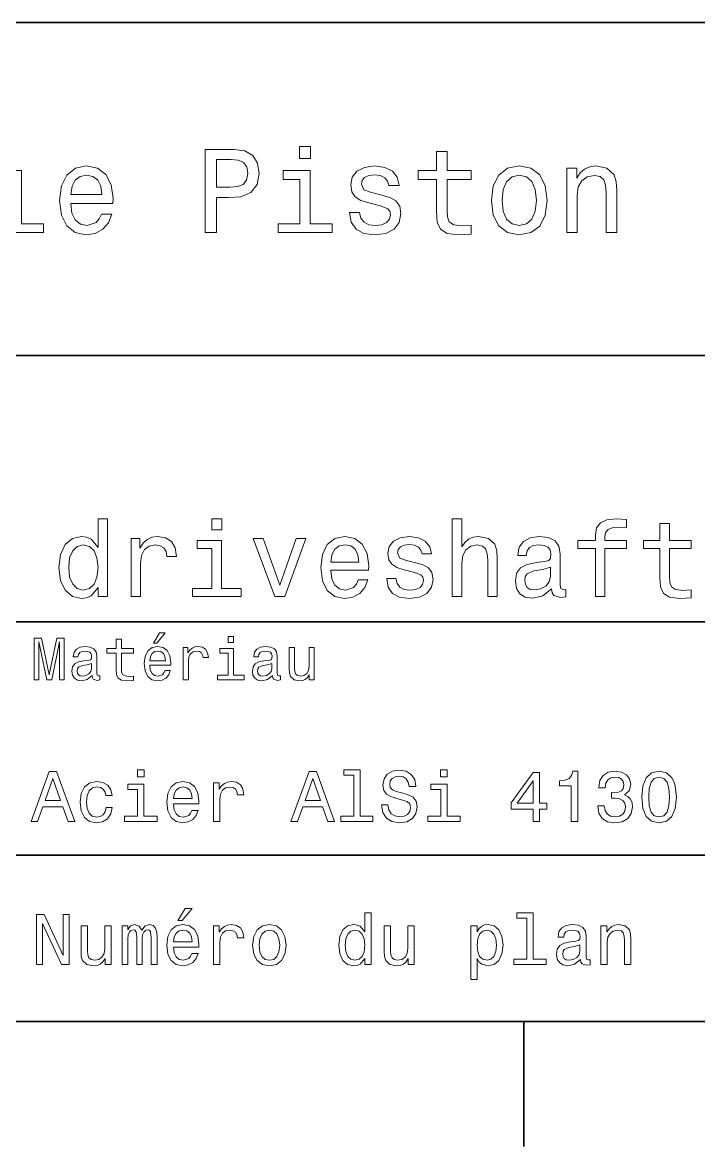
# Model space of a CAD drawing. Extents: x -858 to 594, y 0 to 420.
# Drawn here: x 489.5 to 530.1, y 2.5 to 70 of the extents above; entities that cross this region are included whole.
import ezdxf

# ---------------------------------------------------------------- set-up
doc = ezdxf.new("R2010")
doc.units = 0

msp = doc.modelspace()

# ---------------------------------------------------------------- linework, layer by layer
at = {"color": 7, "lineweight": 35}
for p, q in [((394, 70), (584, 70)), ((459, 50), (584, 50)), ((459, 34), (584, 34)), ((459, 20), (584, 20)), ((10, 10), (584, 10)), ((394, 10), (584, 10))]:
    msp.add_line(p, q, dxfattribs=at)
at = {"color": 7, "lineweight": 35, "ltscale": 0.1875}
msp.add_line((519.599976, 10), (519.599976, 2.5), dxfattribs=at)
at = {"color": 7, "lineweight": 13}
for points in [[(500.462524, 57.381123), (501.125366, 57.381123), (501.125366, 59.492073), (501.860229, 59.492073), (502.602295, 59.528095), (503.193085, 59.780258), (503.574921, 60.270172), (503.70462, 60.940201), (503.60376, 61.559795), (503.315552, 62.013687), (502.840057, 62.287464), (502.19165, 62.381123), (500.462524, 62.381123)], [(506.788177, 62.554031), (506.118164, 62.554031), (506.118164, 61.833572), (506.788177, 61.833572)], [(514.353027, 60.579971), (514.353027, 58.64193), (514.39624, 58.015129), (514.597961, 57.582851), (515.001465, 57.330688), (515.685852, 57.244236), (516.435181, 57.280258), (516.435181, 57.827808), (515.887634, 57.78458), (515.390503, 57.842216), (515.123901, 58.022331), (515.008667, 58.324928), (514.987061, 58.75), (514.987061, 60.579971), (516.435181, 60.579971), (516.435181, 61.120316), (514.987061, 61.120316), (514.987061, 62.251438), (514.353027, 62.251438), (514.353027, 61.120316), (513.257935, 61.120316), (513.257935, 60.579971)], [(502.011536, 61.76873), (502.443787, 61.725502), (502.760803, 61.588615), (502.94812, 61.336452), (503.01297, 60.940201), (502.940918, 60.522331), (502.746399, 60.270172), (502.414978, 60.140488), (501.96109, 60.104465), (501.125366, 60.104465), (501.125366, 61.76873)], [(489.417877, 57.914265), (489.417877, 61.120316), (487.789612, 61.120316), (487.789612, 60.579971), (488.783875, 60.579971), (488.783875, 57.914265), (487.48703, 57.914265), (487.48703, 57.381123), (490.729095, 57.381123), (490.729095, 57.914265)], [(492.371765, 59.131844), (494.907776, 59.131844), (494.914978, 59.427231), (494.799713, 60.255764), (494.482697, 60.875359), (493.978394, 61.25), (493.30835, 61.386887), (492.65274, 61.242794), (492.148407, 60.839336), (491.824219, 60.183716), (491.708923, 59.319164), (491.816986, 58.432995), (492.141205, 57.78458), (492.638336, 57.381123), (493.286743, 57.244236), (493.848694, 57.337894), (494.309784, 57.582851), (494.648407, 57.971901), (494.842926, 58.490631), (494.216125, 58.490631), (494.086456, 58.20245), (493.899139, 57.986309), (493.365997, 57.8134), (492.955322, 57.892651), (492.645538, 58.14481), (492.443787, 58.555473), (492.371765, 59.110229)], [(492.371765, 59.664986), (492.451019, 60.162102), (492.645538, 60.529537), (492.940918, 60.75288), (493.329956, 60.83213), (493.711823, 60.75288), (494.007202, 60.529537), (494.187317, 60.162102), (494.252167, 59.664986)], [(506.766571, 57.914265), (506.766571, 61.120316), (505.138336, 61.120316), (505.138336, 60.579971), (506.132568, 60.579971), (506.132568, 57.914265), (504.835724, 57.914265), (504.835724, 57.381123), (508.07782, 57.381123), (508.07782, 57.914265)], [(511.060516, 59.636166), (510.44812, 59.780258), (509.994232, 59.945965), (509.842926, 60.28458), (509.886169, 60.522331), (510.037476, 60.695244), (510.28241, 60.803314), (510.635437, 60.846542), (510.97406, 60.803314), (511.240631, 60.67363), (511.413544, 60.479107), (511.485596, 60.219738), (512.105164, 60.219738), (512.105164, 60.23415), (511.997131, 60.70245), (511.701721, 61.069885), (511.240631, 61.30043), (510.635437, 61.386887), (510.023041, 61.30043), (509.576355, 61.062679), (509.29538, 60.709652), (509.208923, 60.262966), (509.273773, 59.830688), (509.475494, 59.528095), (509.806915, 59.311958), (510.289612, 59.16066), (510.995667, 58.987751), (511.427948, 58.807636), (511.543213, 58.663544), (511.586456, 58.447407), (511.521606, 58.180836), (511.348694, 57.979107), (511.067719, 57.849422), (510.693085, 57.806194), (510.296814, 57.849422), (510.008636, 58.000721), (509.814117, 58.245674), (509.734863, 58.584293), (509.122467, 58.584293), (509.223328, 58.007923), (509.518738, 57.590057), (509.98703, 57.337894), (510.635437, 57.244236), (511.312683, 57.337894), (511.809814, 57.590057), (512.112366, 57.993515), (512.220459, 58.519451), (512.141235, 58.973343), (511.917877, 59.283138), (511.550415, 59.484871)], [(517.65271, 59.311958), (517.768005, 58.432995), (518.099426, 57.78458), (518.625366, 57.381123), (519.331421, 57.244236), (520.030273, 57.381123), (520.556213, 57.777374), (520.887634, 58.425793), (521.010071, 59.311958), (520.887634, 60.190922), (520.556213, 60.846542), (520.030273, 61.242794), (519.331421, 61.386887), (518.625366, 61.242794), (518.099426, 60.839336), (517.768005, 60.190922)], [(518.301147, 59.319164), (518.365967, 59.967579), (518.567749, 60.435879), (518.891907, 60.72406), (519.331421, 60.824928), (519.763672, 60.72406), (520.087891, 60.443081), (520.289612, 59.967579), (520.361694, 59.319164), (520.289612, 58.663544), (520.087891, 58.188038), (519.763672, 57.899853), (519.331421, 57.806194), (518.891907, 57.899853), (518.567749, 58.188038), (518.365967, 58.663544)], [(522.177246, 57.381123), (522.811218, 57.381123), (522.811218, 59.614552), (522.876099, 60.12608), (523.085022, 60.500717), (523.409241, 60.731266), (523.841492, 60.817722), (524.187317, 60.745674), (524.403442, 60.551151), (524.511536, 60.226944), (524.547546, 59.794666), (524.547546, 57.381123), (525.18158, 57.381123), (525.18158, 59.924351), (525.15271, 60.435879), (525.023071, 60.86095), (524.597961, 61.25), (523.935181, 61.386887), (523.567749, 61.336452), (523.257935, 61.199566), (522.991333, 60.969017), (522.78241, 60.659222), (522.78241, 61.25), (522.177246, 61.25)], [(494.021606, 36.068443), (494.021606, 35.530258), (494.592224, 35.530258), (494.592224, 40.185879), (494.028107, 40.185879), (494.028107, 38.480545), (493.593658, 38.973343), (493.32782, 39.090057), (493.023071, 39.135445), (492.471893, 39.005764), (492.043945, 38.642651), (491.765137, 38.059078), (491.667877, 37.274494), (491.765137, 36.489914), (492.043945, 35.899857), (492.471893, 35.530258), (493.023071, 35.407059), (493.32782, 35.45245), (493.600159, 35.569164)], [(501.452454, 40.185879), (500.849426, 40.185879), (500.849426, 39.537464), (501.452454, 39.537464)], [(515.302612, 35.530258), (515.87323, 35.530258), (515.87323, 37.540344), (515.93158, 38.000721), (516.119629, 38.337894), (516.411377, 38.545387), (516.800415, 38.623199), (517.111694, 38.558357), (517.306213, 38.383286), (517.403442, 38.091499), (517.435913, 37.70245), (517.435913, 35.530258), (518.00647, 35.530258), (518.00647, 37.819164), (517.98053, 38.279537), (517.863831, 38.662102), (517.481262, 39.012245), (516.884705, 39.135445), (516.560547, 39.090057), (516.281677, 38.966858), (516.048279, 38.772331), (515.87323, 38.506485), (515.87323, 40.185879), (515.302612, 40.185879)], [(523.900574, 38.409222), (523.900574, 35.530258), (524.471191, 35.530258), (524.471191, 38.409222), (525.768005, 38.409222), (525.768005, 38.895531), (524.471191, 38.895531), (524.471191, 39.109509), (524.516602, 39.368874), (524.66571, 39.543945), (524.918579, 39.647694), (525.281677, 39.6866), (525.768005, 39.66066), (525.768005, 40.153458), (525.152039, 40.185879), (524.59436, 40.127522), (524.205322, 39.95245), (523.971924, 39.647694), (523.900574, 39.213257), (523.900574, 38.895531), (522.856628, 38.895531), (522.856628, 38.409222)], [(527.778076, 38.409222), (527.778076, 36.664986), (527.817017, 36.100864), (527.998535, 35.711815), (528.361694, 35.484871), (528.977661, 35.407059), (529.652039, 35.43948), (529.652039, 35.932274), (529.159241, 35.893372), (528.711792, 35.945244), (528.471924, 36.107349), (528.368164, 36.379681), (528.348694, 36.762245), (528.348694, 38.409222), (529.652039, 38.409222), (529.652039, 38.895531), (528.348694, 38.895531), (528.348694, 39.913544), (527.778076, 39.913544), (527.778076, 38.895531), (526.79248, 38.895531), (526.79248, 38.409222)], [(493.120331, 38.623199), (493.496399, 38.532421), (493.781708, 38.279537), (493.950287, 37.858067), (494.015137, 37.274494), (493.950287, 36.684437), (493.781708, 36.262966), (493.496399, 36.003601), (493.120331, 35.919308), (492.763702, 36.003601), (492.491364, 36.262966), (492.309814, 36.690922), (492.251434, 37.274494), (492.309814, 37.851585), (492.491364, 38.273052), (492.763702, 38.532421)], [(495.999298, 35.530258), (496.569885, 35.530258), (496.569885, 37.520893), (496.628235, 38.000721), (496.803314, 38.344379), (497.088623, 38.551872), (497.471191, 38.623199), (497.7565, 38.577808), (497.970459, 38.448124), (498.100159, 38.227665), (498.145538, 37.929394), (498.722626, 37.929394), (498.644806, 38.454609), (498.430847, 38.830692), (498.074219, 39.057636), (497.587891, 39.135445), (497.257202, 39.083572), (496.971893, 38.953888), (496.719025, 38.733429), (496.518005, 38.435158), (496.518005, 39.012245), (495.999298, 39.012245)], [(501.433014, 36.010086), (501.433014, 38.895531), (499.96759, 38.895531), (499.96759, 38.409222), (500.862396, 38.409222), (500.862396, 36.010086), (499.695251, 36.010086), (499.695251, 35.530258), (502.613129, 35.530258), (502.613129, 36.010086)], [(504.636169, 35.530258), (505.239197, 35.530258), (506.510101, 39.012245), (505.920044, 39.012245), (504.940918, 36.204609), (503.942383, 39.012245), (503.345825, 39.012245)], [(507.994965, 37.105907), (510.277374, 37.105907), (510.283875, 37.371758), (510.180115, 38.117435), (509.894806, 38.675072), (509.440918, 39.012245), (508.837891, 39.135445), (508.247833, 39.005764), (507.793945, 38.642651), (507.502167, 38.052593), (507.398407, 37.274494), (507.495667, 36.476944), (507.787476, 35.893372), (508.234863, 35.530258), (508.818451, 35.407059), (509.324219, 35.491352), (509.739197, 35.711815), (510.043945, 36.061958), (510.219025, 36.528816), (509.654907, 36.528816), (509.538177, 36.269451), (509.369598, 36.074928), (508.889771, 35.919308), (508.520172, 35.990631), (508.241364, 36.217579), (508.059814, 36.587173), (507.994965, 37.086452)], [(507.994965, 37.585735), (508.066284, 38.033138), (508.241364, 38.363831), (508.507202, 38.564842), (508.857361, 38.636166), (509.201019, 38.564842), (509.466858, 38.363831), (509.628967, 38.033138), (509.687317, 37.585735)], [(513.104492, 37.559795), (512.553345, 37.68948), (512.144836, 37.838615), (512.008667, 38.143372), (512.047546, 38.357346), (512.183716, 38.512966), (512.404175, 38.610229), (512.721924, 38.649136), (513.026672, 38.610229), (513.266602, 38.493515), (513.42218, 38.318443), (513.487061, 38.085014), (514.044678, 38.085014), (514.044678, 38.09798), (513.947388, 38.519451), (513.68158, 38.850143), (513.266602, 39.057636), (512.721924, 39.135445), (512.170776, 39.057636), (511.768738, 38.843658), (511.515869, 38.525936), (511.438049, 38.123917), (511.496399, 37.734871), (511.677948, 37.462536), (511.976227, 37.268009), (512.410645, 37.131844), (513.046143, 36.976223), (513.435181, 36.814121), (513.53894, 36.684437), (513.57782, 36.489914), (513.51947, 36.25), (513.363831, 36.068443), (513.110962, 35.951729), (512.773804, 35.912823), (512.417175, 35.951729), (512.157776, 36.087894), (511.982727, 36.308357), (511.911377, 36.61311), (511.360229, 36.61311), (511.451019, 36.094379), (511.716858, 35.7183), (512.138306, 35.491352), (512.721924, 35.407059), (513.331421, 35.491352), (513.778809, 35.7183), (514.051147, 36.081409), (514.148438, 36.554752), (514.077087, 36.963257), (513.876099, 37.242073), (513.54541, 37.42363)], [(521.274475, 35.98415), (521.274475, 35.964695), (521.306946, 35.744236), (521.404175, 35.588615), (521.812683, 35.465416), (522.130432, 35.517288), (522.130432, 35.958214), (521.994263, 35.938759), (521.812683, 36.023052), (521.780273, 36.282421), (521.780273, 38.085014), (521.702454, 38.545387), (521.475525, 38.869595), (521.079956, 39.064121), (520.522339, 39.135445), (519.977661, 39.057636), (519.575684, 38.837173), (519.322754, 38.493515), (519.238464, 38.039623), (519.238464, 38.000721), (519.750732, 38.000721), (519.796143, 38.273052), (519.938782, 38.467579), (520.17218, 38.584293), (520.502869, 38.629681), (520.820618, 38.59726), (521.047546, 38.5), (521.183716, 38.331409), (521.229126, 38.09798), (521.203186, 37.825645), (521.099426, 37.68948), (520.840088, 37.624638), (520.35376, 37.572765), (519.796143, 37.456051), (519.400574, 37.248558), (519.167175, 36.924351), (519.095825, 36.444523), (519.160645, 36.016571), (519.361694, 35.698845), (519.685913, 35.497837), (520.133301, 35.426514), (520.736328, 35.562679)], [(521.209656, 36.749279), (521.131836, 36.412102), (520.924377, 36.152737), (520.613098, 35.98415), (520.23053, 35.925793), (519.984131, 35.958214), (519.809082, 36.061958), (519.698853, 36.243515), (519.666443, 36.496395), (519.692383, 36.723343), (519.796143, 36.885445), (520.211121, 37.067001), (520.736328, 37.14481), (521.209656, 37.30043)], [(497.341492, 32.728386), (497.554047, 32.728386), (498.054749, 33.340778), (497.701721, 33.340778)], [(502.161377, 33.117435), (501.826355, 33.117435), (501.826355, 32.757202), (502.161377, 32.757202)], [(490.183716, 30.530979), (490.46109, 30.530979), (490.46109, 32.80043), (490.929382, 30.530979), (491.239197, 30.530979), (491.703888, 32.80043), (491.703888, 30.530979), (491.984863, 30.530979), (491.984863, 33.030979), (491.54538, 33.030979), (491.08429, 30.826368), (490.626801, 33.030979), (490.183716, 33.030979)], [(493.656342, 30.78314), (493.656342, 30.772333), (493.674347, 30.649855), (493.728394, 30.5634), (493.955322, 30.494957), (494.131836, 30.523775), (494.131836, 30.768732), (494.056183, 30.757925), (493.955322, 30.804754), (493.937317, 30.948847), (493.937317, 31.950287), (493.894104, 32.206051), (493.768005, 32.386166), (493.548279, 32.494236), (493.238464, 32.533859), (492.935883, 32.490635), (492.712524, 32.368156), (492.572052, 32.177231), (492.525208, 31.925072), (492.525208, 31.903458), (492.809784, 31.903458), (492.835022, 32.054756), (492.914276, 32.162823), (493.043945, 32.227665), (493.227661, 32.25288), (493.404175, 32.234871), (493.530273, 32.180836), (493.605896, 32.087173), (493.631134, 31.957493), (493.61673, 31.806194), (493.559082, 31.730547), (493.414978, 31.694523), (493.144806, 31.665705), (492.835022, 31.600864), (492.615265, 31.48559), (492.485596, 31.305475), (492.445953, 31.038904), (492.481995, 30.801151), (492.593658, 30.62464), (492.773773, 30.512968), (493.022339, 30.473343), (493.357361, 30.54899)], [(495.100861, 32.130402), (495.100861, 31.161383), (495.122467, 30.847982), (495.223328, 30.631844), (495.425079, 30.505762), (495.767303, 30.462536), (496.141937, 30.480547), (496.141937, 30.754322), (495.868164, 30.732708), (495.619598, 30.761526), (495.486298, 30.851583), (495.42868, 31.002882), (495.417877, 31.215418), (495.417877, 32.130402), (496.141937, 32.130402), (496.141937, 32.400574), (495.417877, 32.400574), (495.417877, 32.966137), (495.100861, 32.966137), (495.100861, 32.400574), (494.553314, 32.400574), (494.553314, 32.130402)], [(497.121765, 31.40634), (498.389771, 31.40634), (498.393372, 31.554033), (498.335724, 31.9683), (498.177246, 32.278099), (497.925079, 32.465416), (497.590057, 32.533859), (497.262238, 32.461815), (497.010101, 32.260086), (496.847992, 31.932276), (496.790344, 31.5), (496.844391, 31.056915), (497.00647, 30.732708), (497.255035, 30.530979), (497.579254, 30.462536), (497.860229, 30.509365), (498.09079, 30.631844), (498.260101, 30.826368), (498.357361, 31.085733), (498.043945, 31.085733), (497.979095, 30.941643), (497.885437, 30.833572), (497.618866, 30.747118), (497.413544, 30.786743), (497.258636, 30.912823), (497.157776, 31.118155), (497.121765, 31.395533)], [(499.131836, 30.530979), (499.448853, 30.530979), (499.448853, 31.636887), (499.481262, 31.903458), (499.578522, 32.094379), (499.73703, 32.209652), (499.949554, 32.249279), (500.108063, 32.224064), (500.226959, 32.152016), (500.298981, 32.029537), (500.324219, 31.863832), (500.644806, 31.863832), (500.601593, 32.155621), (500.482697, 32.364552), (500.284576, 32.490635), (500.014404, 32.533859), (499.830688, 32.505043), (499.67218, 32.432995), (499.531708, 32.310516), (499.420044, 32.144814), (499.420044, 32.465416), (499.131836, 32.465416)], [(502.150574, 30.79755), (502.150574, 32.400574), (501.336456, 32.400574), (501.336456, 32.130402), (501.833588, 32.130402), (501.833588, 30.79755), (501.18515, 30.79755), (501.18515, 30.530979), (502.806183, 30.530979), (502.806183, 30.79755)], [(504.499268, 30.78314), (504.499268, 30.772333), (504.517303, 30.649855), (504.57132, 30.5634), (504.798279, 30.494957), (504.974792, 30.523775), (504.974792, 30.768732), (504.899139, 30.757925), (504.798279, 30.804754), (504.780273, 30.948847), (504.780273, 31.950287), (504.73703, 32.206051), (504.610962, 32.386166), (504.391205, 32.494236), (504.081421, 32.533859), (503.778809, 32.490635), (503.555481, 32.368156), (503.414978, 32.177231), (503.368164, 31.925072), (503.368164, 31.903458), (503.65274, 31.903458), (503.677948, 32.054756), (503.757202, 32.162823), (503.886902, 32.227665), (504.070618, 32.25288), (504.247131, 32.234871), (504.373199, 32.180836), (504.448853, 32.087173), (504.47406, 31.957493), (504.459656, 31.806194), (504.402008, 31.730547), (504.257935, 31.694523), (503.987762, 31.665705), (503.677948, 31.600864), (503.458221, 31.48559), (503.328522, 31.305475), (503.28891, 31.038904), (503.324921, 30.801151), (503.436584, 30.62464), (503.616699, 30.512968), (503.865265, 30.473343), (504.200287, 30.54899)], [(507.010071, 32.465416), (506.693085, 32.465416), (506.693085, 31.348703), (506.657074, 31.089336), (506.552582, 30.902016), (506.390503, 30.786743), (506.177948, 30.750719), (506.008636, 30.779539), (505.900574, 30.865993), (505.839325, 31.013687), (505.824921, 31.222622), (505.824921, 32.465416), (505.507935, 32.465416), (505.507935, 31.193804), (505.518738, 30.93804), (505.587189, 30.725504), (505.796112, 30.530979), (506.131134, 30.462536), (506.311249, 30.487751), (506.466125, 30.552593), (506.599426, 30.664265), (506.707489, 30.826368), (506.707489, 30.530979), (507.010071, 30.530979)], [(497.121765, 31.672911), (497.161377, 31.921469), (497.258636, 32.105186), (497.406342, 32.216858), (497.600861, 32.256485), (497.791779, 32.216858), (497.939484, 32.105186), (498.029541, 31.921469), (498.061951, 31.672911)], [(493.620331, 31.208212), (493.577087, 31.020893), (493.461823, 30.876801), (493.28891, 30.78314), (493.076355, 30.750719), (492.939484, 30.768732), (492.842224, 30.826368), (492.780975, 30.927233), (492.76297, 31.067722), (492.777374, 31.193804), (492.835022, 31.283861), (493.065552, 31.384726), (493.357361, 31.427954), (493.620331, 31.514408)], [(504.463257, 31.208212), (504.420044, 31.020893), (504.304749, 30.876801), (504.131836, 30.78314), (503.919312, 30.750719), (503.78241, 30.768732), (503.68515, 30.826368), (503.623932, 30.927233), (503.605896, 31.067722), (503.620331, 31.193804), (503.677948, 31.283861), (503.908508, 31.384726), (504.200287, 31.427954), (504.463257, 31.514408)], [(489.98703, 22.020172), (490.384735, 22.020172), (490.700287, 22.902016), (491.897705, 22.902016), (492.213257, 22.020172), (492.619598, 22.020172), (491.521606, 25.024494), (491.080688, 25.024494)], [(496.786743, 25.123919), (496.384735, 25.123919), (496.384735, 24.691643), (496.786743, 24.691643)], [(505.600861, 22.020172), (505.998566, 22.020172), (506.314117, 22.902016), (507.511536, 22.902016), (507.827087, 22.020172), (508.233429, 22.020172), (507.135437, 25.024494), (506.694519, 25.024494)], [(509.378967, 24.804033), (509.378967, 22.340057), (508.596558, 22.340057), (508.596558, 22.020172), (510.537476, 22.020172), (510.537476, 22.340057), (509.759369, 22.340057), (509.759369, 25.123919), (508.78241, 25.123919), (508.78241, 24.804033)], [(511.436615, 23.010086), (511.043213, 23.010086), (511.1297, 22.551872), (511.345825, 22.214697), (511.67868, 22.011526), (512.128235, 21.93804), (512.573486, 22.007204), (512.906372, 22.197405), (513.118164, 22.495676), (513.195984, 22.889048), (513.131104, 23.243515), (512.949585, 23.472622), (512.65564, 23.623919), (512.262268, 23.736311), (511.925079, 23.818443), (511.70462, 23.913544), (511.579254, 24.051872), (511.540344, 24.268011), (511.579254, 24.462536), (511.69165, 24.609509), (511.864563, 24.708933), (512.102295, 24.743515), (512.34436, 24.700287), (512.534607, 24.583572), (512.659973, 24.389048), (512.720459, 24.125359), (513.113831, 24.125359), (513.113831, 24.134005), (513.044678, 24.540344), (512.841492, 24.842939), (512.521606, 25.03314), (512.089355, 25.097982), (511.700287, 25.03314), (511.397705, 24.851585), (511.203186, 24.570604), (511.134003, 24.207493), (511.190216, 23.883286), (511.354462, 23.662823), (511.613831, 23.51585), (511.968292, 23.403458), (512.31842, 23.304033), (512.582153, 23.208933), (512.742065, 23.070604), (512.798279, 22.845821), (512.746399, 22.616714), (512.612366, 22.443804), (512.409241, 22.335733), (512.145508, 22.301151), (511.851593, 22.348701), (511.626801, 22.48703), (511.484161, 22.711815)], [(515.002869, 25.123919), (514.600891, 25.123919), (514.600891, 24.691643), (515.002869, 24.691643)], [(522.450989, 22.020172), (522.84436, 22.020172), (522.84436, 25.041786), (522.550415, 25.041786), (522.472656, 24.778097), (522.317017, 24.600864), (522.079224, 24.497118), (521.750732, 24.462536), (521.750732, 24.155619), (522.450989, 24.155619)], [(524.041809, 22.962536), (524.041809, 22.932276), (524.110962, 22.51729), (524.314148, 22.206051), (524.634033, 22.007204), (525.057617, 21.933718), (525.507202, 22.007204), (525.84436, 22.197405), (526.060547, 22.5), (526.138306, 22.889048), (526.10376, 23.144091), (526.008667, 23.351583), (525.853027, 23.511526), (525.645508, 23.628241), (525.926514, 23.861671), (526.02594, 24.233429), (525.961121, 24.570604), (525.775208, 24.825647), (525.472656, 24.98559), (525.057617, 25.041786), (524.668579, 24.972622), (524.3703, 24.782421), (524.175781, 24.479826), (524.110962, 24.077808), (524.110962, 24.04755), (524.495667, 24.04755), (524.530273, 24.324207), (524.642639, 24.523054), (524.824219, 24.644093), (525.079224, 24.687319), (525.304016, 24.652737), (525.468323, 24.561958), (525.567749, 24.414986), (525.606628, 24.216137), (525.567749, 24.004322), (525.463989, 23.861671), (525.28241, 23.775215), (525.036011, 23.749279), (524.867432, 23.753601), (524.867432, 23.412104), (525.079224, 23.420748), (525.351563, 23.381844), (525.554749, 23.278097), (525.675781, 23.109509), (525.718994, 22.889048), (525.671448, 22.638329), (525.546143, 22.452448), (525.34729, 22.335733), (525.083557, 22.296829), (524.811218, 22.340057), (524.612427, 22.46974), (524.487061, 22.677233), (524.439453, 22.962536)], [(526.69165, 23.48559), (526.75647, 22.806915), (526.959656, 22.322765), (527.283875, 22.028818), (527.733459, 21.933718), (528.178711, 22.028818), (528.502869, 22.322765), (528.701721, 22.806915), (528.770874, 23.48559), (528.701721, 24.159943), (528.619629, 24.427954), (528.502869, 24.648415), (528.178711, 24.942362), (527.733459, 25.041786), (527.283875, 24.942362), (526.959656, 24.644093), (526.75647, 24.159943)], [(490.838623, 23.269451), (491.301147, 24.592218), (491.763702, 23.269451)], [(494.48703, 23.572046), (494.863098, 23.572046), (494.785309, 23.917866), (494.599426, 24.190201), (494.309784, 24.358789), (493.933716, 24.42363), (493.518738, 24.337175), (493.203156, 24.0951), (493.004333, 23.701729), (492.93515, 23.174351), (493, 22.651297), (493.194519, 22.262247), (493.501434, 22.020172), (493.920746, 21.93804), (494.292511, 22.002882), (494.582123, 22.184437), (494.780975, 22.46974), (494.867432, 22.850143), (494.504333, 22.850143), (494.439484, 22.608068), (494.318451, 22.426512), (494.145538, 22.314119), (493.933716, 22.279537), (493.670044, 22.335733), (493.479828, 22.508644), (493.363098, 22.789625), (493.324219, 23.187319), (493.363098, 23.576368), (493.484161, 23.857347), (493.67868, 24.030258), (493.933716, 24.090778), (494.158508, 24.051872), (494.327087, 23.95245), (494.439484, 23.788183)], [(498.546112, 23.070604), (500.067719, 23.070604), (500.072052, 23.247837), (500.002869, 23.744957), (499.812683, 24.116714), (499.510101, 24.341497), (499.108063, 24.42363), (498.714691, 24.337175), (498.412109, 24.0951), (498.21759, 23.701729), (498.148407, 23.182997), (498.213257, 22.651297), (498.407776, 22.262247), (498.706055, 22.020172), (499.095093, 21.93804), (499.432281, 21.994236), (499.708923, 22.141209), (499.912109, 22.37464), (500.028809, 22.685879), (499.65274, 22.685879), (499.574921, 22.512968), (499.462524, 22.383284), (499.142639, 22.279537), (498.89624, 22.327089), (498.710388, 22.478386), (498.589325, 22.724783), (498.546112, 23.057636)], [(500.958221, 22.020172), (501.338623, 22.020172), (501.338623, 23.347261), (501.377533, 23.667147), (501.494232, 23.896254), (501.684448, 24.034582), (501.939484, 24.082132), (502.129669, 24.051872), (502.272339, 23.965418), (502.358795, 23.818443), (502.389038, 23.619596), (502.773773, 23.619596), (502.721893, 23.96974), (502.579254, 24.220461), (502.341492, 24.371758), (502.017303, 24.42363), (501.796844, 24.389048), (501.606628, 24.302593), (501.438049, 24.155619), (501.304047, 23.956772), (501.304047, 24.341497), (500.958221, 24.341497)], [(506.452454, 23.269451), (506.914978, 24.592218), (507.377533, 23.269451)], [(520.164246, 22.020172), (520.553345, 22.020172), (520.553345, 22.763687), (520.981262, 22.763687), (520.981262, 23.109509), (520.553345, 23.109509), (520.553345, 24.95533), (520.159973, 24.95533), (518.845825, 23.144091), (518.845825, 22.763687), (520.164246, 22.763687)], [(519.208923, 23.109509), (520.164246, 24.45389), (520.164246, 23.109509)], [(527.106628, 23.48559), (527.141235, 24.008644), (527.249268, 24.384726), (527.443787, 24.605186), (527.733459, 24.682997), (528.018738, 24.605186), (528.213257, 24.384726), (528.32135, 24.008644), (528.355896, 23.48559), (528.32135, 22.958212), (528.213257, 22.582132), (528.018738, 22.361671), (527.733459, 22.288183), (527.443787, 22.361671), (527.249268, 22.582132), (527.141235, 22.958212)], [(496.773773, 22.340057), (496.773773, 24.263687), (495.796844, 24.263687), (495.796844, 23.93948), (496.393372, 23.93948), (496.393372, 22.340057), (495.615265, 22.340057), (495.615265, 22.020172), (497.560516, 22.020172), (497.560516, 22.340057)], [(498.546112, 23.39049), (498.593658, 23.688761), (498.710388, 23.909222), (498.887604, 24.043226), (499.121033, 24.090778), (499.350159, 24.043226), (499.527374, 23.909222), (499.635437, 23.688761), (499.674347, 23.39049)], [(514.989929, 22.340057), (514.989929, 24.263687), (514.012939, 24.263687), (514.012939, 23.93948), (514.609497, 23.93948), (514.609497, 22.340057), (513.831421, 22.340057), (513.831421, 22.020172), (515.776672, 22.020172), (515.776672, 22.340057)], [(490.315552, 13.428675), (490.674347, 13.428675), (490.674347, 15.888329), (491.824219, 13.428675), (492.286743, 13.428675), (492.286743, 16.428675), (491.923645, 16.428675), (491.923645, 13.969021), (490.786743, 16.428675), (490.315552, 16.428675)], [(498.809814, 16.065563), (499.06485, 16.065563), (499.66571, 16.800432), (499.242065, 16.800432)], [(510.048981, 13.787464), (510.048981, 13.428675), (510.429382, 13.428675), (510.429382, 16.532421), (510.053314, 16.532421), (510.053314, 15.395534), (509.763702, 15.724064), (509.586456, 15.801874), (509.383301, 15.832133), (509.015839, 15.745678), (508.73056, 15.503603), (508.544678, 15.114553), (508.479828, 14.591499), (508.544678, 14.068444), (508.73056, 13.675073), (509.015839, 13.428675), (509.383301, 13.346542), (509.586456, 13.376801), (509.768005, 13.454611)], [(519.788208, 16.212536), (519.788208, 13.748559), (519.005737, 13.748559), (519.005737, 13.428675), (520.946716, 13.428675), (520.946716, 13.748559), (520.168579, 13.748559), (520.168579, 16.532421), (519.19165, 16.532421), (519.19165, 16.212536)], [(494.798279, 15.75), (494.417877, 15.75), (494.417877, 14.409943), (494.374634, 14.098703), (494.249268, 13.873919), (494.054749, 13.735591), (493.799713, 13.692364), (493.596527, 13.726946), (493.466858, 13.830692), (493.393372, 14.007925), (493.376068, 14.258646), (493.376068, 15.75), (492.995667, 15.75), (492.995667, 14.224064), (493.008636, 13.917148), (493.09079, 13.662104), (493.341492, 13.428675), (493.74353, 13.346542), (493.959656, 13.376801), (494.145538, 13.454611), (494.305481, 13.588617), (494.43515, 13.783141), (494.43515, 13.428675), (494.798279, 13.428675)], [(495.459656, 13.428675), (495.809784, 13.428675), (495.809784, 14.980548), (495.831421, 15.213978), (495.89624, 15.382565), (495.995667, 15.481989), (496.125366, 15.520894), (496.229095, 15.486312), (496.298279, 15.399857), (496.332855, 15.252882), (496.345825, 15.058358), (496.345825, 13.428675), (496.674347, 13.428675), (496.674347, 14.980548), (496.695953, 15.209655), (496.760803, 15.378242), (496.864563, 15.481989), (496.994232, 15.520894), (497.097992, 15.486312), (497.167145, 15.399857), (497.210388, 15.058358), (497.210388, 13.428675), (497.560516, 13.428675), (497.560516, 15.032421), (497.53891, 15.365274), (497.469727, 15.620317), (497.331421, 15.775937), (497.106628, 15.832133), (496.842926, 15.745678), (496.639771, 15.494957), (496.479828, 15.741355), (496.211823, 15.832133), (495.965424, 15.745678), (495.796844, 15.503603), (495.796844, 15.75), (495.459656, 15.75)], [(498.546112, 14.479107), (500.067719, 14.479107), (500.072052, 14.656341), (500.002869, 15.153459), (499.812683, 15.525217), (499.510101, 15.75), (499.108063, 15.832133), (498.714691, 15.745678), (498.412109, 15.503603), (498.21759, 15.110231), (498.148407, 14.591499), (498.213257, 14.059798), (498.407776, 13.67075), (498.706055, 13.428675), (499.095093, 13.346542), (499.432281, 13.402739), (499.708923, 13.549712), (499.912109, 13.783141), (500.028809, 14.09438), (499.65274, 14.09438), (499.574921, 13.92147), (499.462524, 13.791787), (499.142639, 13.688041), (498.89624, 13.735591), (498.710388, 13.886888), (498.589325, 14.133286), (498.546112, 14.466139)], [(500.958221, 13.428675), (501.338623, 13.428675), (501.338623, 14.755764), (501.377533, 15.075649), (501.494232, 15.304755), (501.684448, 15.443084), (501.939484, 15.490635), (502.129669, 15.460375), (502.272339, 15.373919), (502.358795, 15.226946), (502.389038, 15.028098), (502.773773, 15.028098), (502.721893, 15.378242), (502.579254, 15.628963), (502.341492, 15.78026), (502.017303, 15.832133), (501.796844, 15.797551), (501.606628, 15.711096), (501.438049, 15.564121), (501.304047, 15.365274), (501.304047, 15.75), (500.958221, 15.75)], [(503.305481, 14.587176), (503.374634, 14.059798), (503.573486, 13.67075), (503.889038, 13.428675), (504.312683, 13.346542), (504.731995, 13.428675), (505.047546, 13.666427), (505.246399, 14.055476), (505.319885, 14.587176), (505.246399, 15.114553), (505.047546, 15.507925), (504.731995, 15.745678), (504.312683, 15.832133), (503.889038, 15.745678), (503.573486, 15.503603), (503.374634, 15.114553)], [(513.014404, 15.75), (512.634033, 15.75), (512.634033, 14.409943), (512.590759, 14.098703), (512.465393, 13.873919), (512.270874, 13.735591), (512.015869, 13.692364), (511.812683, 13.726946), (511.682983, 13.830692), (511.609497, 14.007925), (511.592224, 14.258646), (511.592224, 15.75), (511.211823, 15.75), (511.211823, 14.224064), (511.224792, 13.917148), (511.306915, 13.662104), (511.557648, 13.428675), (511.959656, 13.346542), (512.175781, 13.376801), (512.361694, 13.454611), (512.521606, 13.588617), (512.651306, 13.783141), (512.651306, 13.428675), (513.014404, 13.428675)], [(516.788208, 15.391211), (516.788208, 15.75), (516.407776, 15.75), (516.407776, 12.529539), (516.788208, 12.529539), (516.788208, 13.783141), (516.92218, 13.579971), (517.073486, 13.445966), (517.453918, 13.346542), (517.817017, 13.428675), (518.102295, 13.675073), (518.288208, 14.064121), (518.357361, 14.591499), (518.288208, 15.114553), (518.102295, 15.503603), (517.817017, 15.745678), (517.453918, 15.832133), (517.246399, 15.806196), (517.069153, 15.724064), (516.917847, 15.585735)], [(523.013, 13.731268), (523.013, 13.7183), (523.034607, 13.571326), (523.099426, 13.46758), (523.371765, 13.385448), (523.583557, 13.42003), (523.583557, 13.713977), (523.492798, 13.701009), (523.371765, 13.757205), (523.350159, 13.930116), (523.350159, 15.131845), (523.298279, 15.438761), (523.146973, 15.6549), (522.883301, 15.784582), (522.511536, 15.832133), (522.148438, 15.78026), (521.880432, 15.633286), (521.711792, 15.404179), (521.65564, 15.101585), (521.65564, 15.075649), (521.997131, 15.075649), (522.027405, 15.257205), (522.122498, 15.386889), (522.278076, 15.464698), (522.498535, 15.494957), (522.710388, 15.473343), (522.861694, 15.408502), (522.952454, 15.29611), (522.982727, 15.140491), (522.965454, 14.958934), (522.89624, 14.868156), (522.723328, 14.824928), (522.39917, 14.790346), (522.027405, 14.712537), (521.763672, 14.574208), (521.608093, 14.358069), (521.560547, 14.038185), (521.60376, 13.752882), (521.737732, 13.541066), (521.953918, 13.407061), (522.252197, 13.35951), (522.654175, 13.450289)], [(524.236328, 13.428675), (524.616699, 13.428675), (524.616699, 14.768732), (524.65564, 15.075649), (524.781006, 15.300432), (524.975525, 15.438761), (525.234863, 15.490635), (525.442383, 15.447407), (525.572021, 15.330692), (525.636902, 15.136168), (525.658508, 14.876801), (525.658508, 13.428675), (526.03894, 13.428675), (526.03894, 14.954612), (526.021606, 15.261528), (525.943787, 15.516571), (525.688782, 15.75), (525.291077, 15.832133), (525.070618, 15.801874), (524.884705, 15.719741), (524.724792, 15.581412), (524.599426, 15.395534), (524.599426, 15.75), (524.236328, 15.75)], [(498.546112, 14.798992), (498.593658, 15.097262), (498.710388, 15.317724), (498.887604, 15.45173), (499.121033, 15.49928), (499.350159, 15.45173), (499.527374, 15.317724), (499.635437, 15.097262), (499.674347, 14.798992)], [(503.694519, 14.591499), (503.733429, 14.980548), (503.854462, 15.261528), (504.048981, 15.434439), (504.312683, 15.494957), (504.572052, 15.434439), (504.766571, 15.26585), (504.887604, 14.980548), (504.930847, 14.591499), (504.887604, 14.198127), (504.766571, 13.912825), (504.572052, 13.739914), (504.312683, 13.683718), (504.048981, 13.739914), (503.854462, 13.912825), (503.733429, 14.198127)], [(509.44812, 15.490635), (509.698853, 15.430116), (509.889038, 15.261528), (510.001434, 14.980548), (510.044678, 14.591499), (510.001434, 14.198127), (509.889038, 13.917148), (509.698853, 13.744237), (509.44812, 13.688041), (509.210388, 13.744237), (509.028809, 13.917148), (508.907776, 14.20245), (508.868866, 14.591499), (508.907776, 14.976225), (509.028809, 15.257205), (509.210388, 15.430116)], [(517.389038, 13.688041), (517.134033, 13.744237), (516.94812, 13.917148), (516.831421, 14.198127), (516.79248, 14.591499), (516.831421, 14.980548), (516.94812, 15.261528), (517.134033, 15.430116), (517.389038, 15.490635), (517.622498, 15.430116), (517.80835, 15.257205), (517.925049, 14.976225), (517.968323, 14.591499), (517.925049, 14.20245), (517.80835, 13.917148), (517.622498, 13.744237)], [(522.969727, 14.241355), (522.917847, 14.016571), (522.779541, 13.84366), (522.572021, 13.731268), (522.317017, 13.692364), (522.152771, 13.713977), (522.036011, 13.783141), (521.962524, 13.904179), (521.940918, 14.072767), (521.958191, 14.224064), (522.027405, 14.332133), (522.304016, 14.453171), (522.654175, 14.505044), (522.969727, 14.60879)]]:
    msp.add_lwpolyline(points, close=True, dxfattribs=at)

doc.saveas('drawing.dxf')
